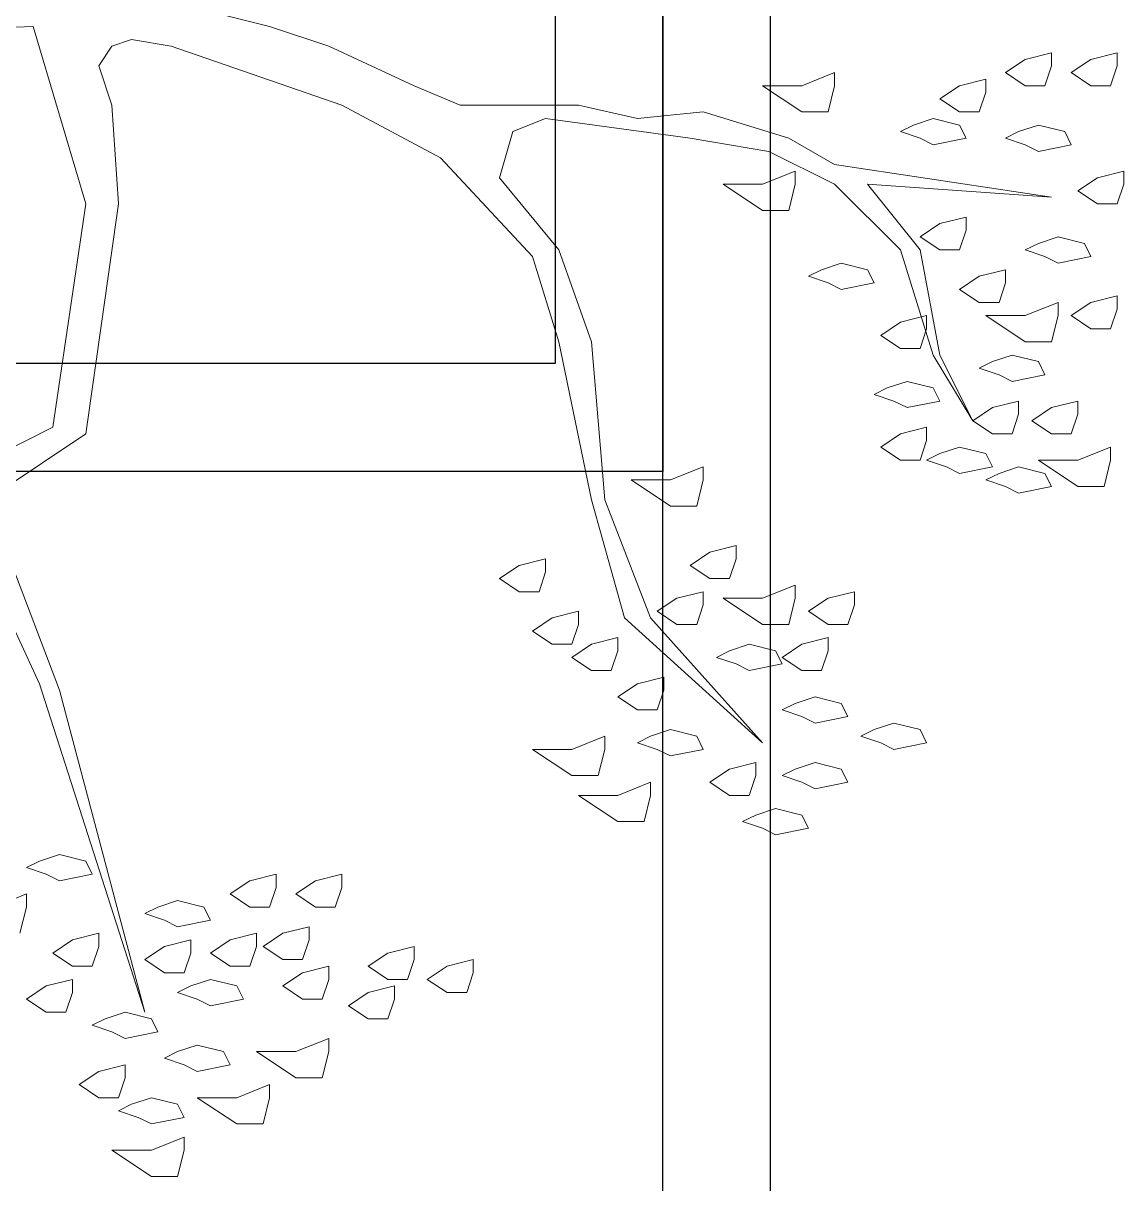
# Model space of a CAD drawing. Header units: millimetres. Extents: x 2667 to 2848, y -1 to 1765.
# Drawn here: x 2702.163 to 2703.188, y 1759.844 to 1760.925 of the extents above; entities that cross this region are included whole.
import ezdxf

# ---------------------------------------------------------------- set-up
doc = ezdxf.new("R2010")
doc.units = ezdxf.units.MM
doc.layers.add('PROIEZIONI', color=145, linetype='Continuous')
doc.layers.add('VEGETACION', color=84, linetype='Continuous', lineweight=15)

msp = doc.modelspace()

# ---------------------------------------------------------------- linework, layer by layer
for p, q in [((2702.7585, 1761.5071), (2702.7585, 1760.5071)), ((2702.6579, 1761.4071), (2702.6579, 1760.6078)), ((2702.6579, 1760.6078), (2702.0585, 1760.6078)), ((2702.7585, 1760.5071), (2702.0585, 1760.5071))]:
    msp.add_line(p, q)
at = {"layer": 'PROIEZIONI'}
for p, q in [((2702.7585, 1752.0676), (2702.7585, 1761.5071)), ((2702.8585, 1752.0676), (2702.8585, 1761.5071))]:
    msp.add_line(p, q, dxfattribs=at)
at = {"layer": 'VEGETACION'}
for p, q in [((2702.392, 1760.9217), (2702.3186, 1760.9401)), ((2701.9881, 1760.9156), (2702.1717, 1760.9217)), ((2702.1717, 1760.9217), (2702.2207, 1760.7565)), ((2702.4471, 1760.9034), (2702.392, 1760.9217)), ((2702.2451, 1760.9034), (2702.2635, 1760.9095)), ((2702.2635, 1760.9095), (2702.3002, 1760.9034)), ((2702.2329, 1760.885), (2702.2451, 1760.9034)), ((2702.3002, 1760.9034), (2702.4594, 1760.8483)), ((2702.5267, 1760.8666), (2702.4471, 1760.9034)), ((2703.0959, 1760.8911), (2703.1204, 1760.8972)), ((2703.1204, 1760.8972), (2703.1204, 1760.885)), ((2703.1571, 1760.8911), (2703.1816, 1760.8972)), ((2703.1816, 1760.8972), (2703.1816, 1760.885)), ((2702.2451, 1760.8483), (2702.2329, 1760.885)), ((2703.0776, 1760.8789), (2703.0959, 1760.8911)), ((2703.1204, 1760.885), (2703.1143, 1760.8666)), ((2703.1388, 1760.8789), (2703.1571, 1760.8911)), ((2703.1816, 1760.885), (2703.1755, 1760.8666)), ((2702.8878, 1760.8666), (2702.9184, 1760.8789)), ((2702.9184, 1760.8789), (2702.9184, 1760.8666)), ((2703.0347, 1760.8666), (2703.0592, 1760.8727)), ((2703.0592, 1760.8727), (2703.0592, 1760.8605)), ((2703.0959, 1760.8666), (2703.0776, 1760.8789)), ((2703.1571, 1760.8666), (2703.1388, 1760.8789)), ((2702.5695, 1760.8483), (2702.5267, 1760.8666)), ((2702.8511, 1760.8666), (2702.8878, 1760.8666)), ((2702.8878, 1760.8421), (2702.8511, 1760.8666)), ((2702.9184, 1760.8666), (2702.9123, 1760.8421)), ((2703.0164, 1760.8544), (2703.0347, 1760.8666)), ((2703.0592, 1760.8605), (2703.0531, 1760.8421)), ((2703.1143, 1760.8666), (2703.0959, 1760.8666)), ((2703.1755, 1760.8666), (2703.1571, 1760.8666)), ((2703.0347, 1760.8421), (2703.0164, 1760.8544)), ((2702.2513, 1760.7565), (2702.2451, 1760.8483)), ((2702.4594, 1760.8483), (2702.5512, 1760.7993)), ((2702.6185, 1760.8483), (2702.5695, 1760.8483)), ((2702.6797, 1760.8483), (2702.6185, 1760.8483)), ((2702.7348, 1760.836), (2702.6797, 1760.8483)), ((2702.796, 1760.8421), (2702.7348, 1760.836)), ((2702.8756, 1760.8177), (2702.796, 1760.8421)), ((2702.9123, 1760.8421), (2702.8878, 1760.8421)), ((2703.0531, 1760.8421), (2703.0347, 1760.8421)), ((2702.6185, 1760.8238), (2702.6491, 1760.836)), ((2702.6491, 1760.836), (2702.7838, 1760.8177)), ((2702.9919, 1760.8299), (2702.9796, 1760.8238)), ((2703.0102, 1760.836), (2702.9919, 1760.8299)), ((2703.0347, 1760.8299), (2703.0102, 1760.836)), ((2703.0408, 1760.8177), (2703.0347, 1760.8299)), ((2703.1082, 1760.8299), (2703.0898, 1760.8238)), ((2703.1327, 1760.8238), (2703.1082, 1760.8299)), ((2702.6063, 1760.7809), (2702.6185, 1760.8238)), ((2702.7838, 1760.8177), (2702.8572, 1760.8054)), ((2702.9184, 1760.7932), (2702.8756, 1760.8177)), ((2702.9796, 1760.8238), (2702.998, 1760.8177)), ((2702.998, 1760.8177), (2703.0102, 1760.8115)), ((2703.0102, 1760.8115), (2703.0408, 1760.8177)), ((2703.0898, 1760.8238), (2703.0776, 1760.8177)), ((2703.0776, 1760.8177), (2703.0959, 1760.8115)), ((2703.1388, 1760.8115), (2703.1327, 1760.8238)), ((2703.0959, 1760.8115), (2703.1082, 1760.8054)), ((2703.1082, 1760.8054), (2703.1388, 1760.8115)), ((2702.5512, 1760.7993), (2702.6369, 1760.7075)), ((2702.8572, 1760.8054), (2702.9184, 1760.7748)), ((2702.8511, 1760.7748), (2702.8817, 1760.7871)), ((2702.8817, 1760.7871), (2702.8817, 1760.7748)), ((2703.1204, 1760.7626), (2702.9184, 1760.7932)), ((2703.1633, 1760.7809), (2703.1877, 1760.7871)), ((2703.1877, 1760.7871), (2703.1877, 1760.7748)), ((2702.6614, 1760.7136), (2702.6063, 1760.7809)), ((2702.8511, 1760.7503), (2702.8144, 1760.7748)), ((2702.8144, 1760.7748), (2702.8511, 1760.7748)), ((2702.8817, 1760.7748), (2702.8756, 1760.7503)), ((2702.9184, 1760.7748), (2702.9796, 1760.7136)), ((2702.949, 1760.7748), (2703.1204, 1760.7626)), ((2702.998, 1760.7136), (2702.949, 1760.7748)), ((2703.1449, 1760.7687), (2703.1633, 1760.7809)), ((2703.1877, 1760.7748), (2703.1816, 1760.7565)), ((2703.1633, 1760.7565), (2703.1449, 1760.7687)), ((2702.2207, 1760.7565), (2702.1901, 1760.5484)), ((2702.2207, 1760.5422), (2702.2513, 1760.7565)), ((2703.1816, 1760.7565), (2703.1633, 1760.7565)), ((2702.8756, 1760.7503), (2702.8511, 1760.7503)), ((2703.0164, 1760.7381), (2703.0408, 1760.7442)), ((2703.0408, 1760.7442), (2703.0408, 1760.732)), ((2702.998, 1760.7259), (2703.0164, 1760.7381)), ((2703.0408, 1760.732), (2703.0347, 1760.7136)), ((2703.0164, 1760.7136), (2702.998, 1760.7259)), ((2703.1082, 1760.7197), (2703.0959, 1760.7136)), ((2703.1265, 1760.7259), (2703.1082, 1760.7197)), ((2703.151, 1760.7197), (2703.1265, 1760.7259)), ((2703.1571, 1760.7075), (2703.151, 1760.7197)), ((2702.692, 1760.6279), (2702.6614, 1760.7136)), ((2702.9796, 1760.7136), (2703.0102, 1760.6157)), ((2703.0164, 1760.6157), (2702.998, 1760.7136)), ((2703.0347, 1760.7136), (2703.0164, 1760.7136)), ((2703.0959, 1760.7136), (2703.1143, 1760.7075)), ((2702.6369, 1760.7075), (2702.6614, 1760.6279)), ((2702.9246, 1760.7014), (2702.9062, 1760.6952)), ((2702.949, 1760.6952), (2702.9246, 1760.7014)), ((2703.1143, 1760.7075), (2703.1265, 1760.7014)), ((2703.1265, 1760.7014), (2703.1571, 1760.7075)), ((2702.9062, 1760.6952), (2702.8939, 1760.6891)), ((2702.8939, 1760.6891), (2702.9123, 1760.683)), ((2702.9552, 1760.683), (2702.949, 1760.6952)), ((2703.0347, 1760.6769), (2703.0531, 1760.6891)), ((2703.0531, 1760.6891), (2703.0776, 1760.6952)), ((2703.0776, 1760.6952), (2703.0776, 1760.683)), ((2702.9123, 1760.683), (2702.9246, 1760.6769)), ((2702.9246, 1760.6769), (2702.9552, 1760.683)), ((2703.0531, 1760.6646), (2703.0347, 1760.6769)), ((2703.0776, 1760.683), (2703.0715, 1760.6646)), ((2703.1571, 1760.6646), (2703.1816, 1760.6708)), ((2703.1816, 1760.6708), (2703.1816, 1760.6585)), ((2703.0715, 1760.6646), (2703.0531, 1760.6646)), ((2703.0959, 1760.6524), (2703.1265, 1760.6646)), ((2703.1265, 1760.6646), (2703.1265, 1760.6524)), ((2703.1388, 1760.6524), (2703.1571, 1760.6646)), ((2703.1816, 1760.6585), (2703.1755, 1760.6402)), ((2702.9613, 1760.634), (2702.9796, 1760.6463)), ((2702.9796, 1760.6463), (2703.0041, 1760.6524)), ((2703.0041, 1760.6524), (2703.0041, 1760.6402)), ((2703.0592, 1760.6524), (2703.0959, 1760.6524)), ((2703.0959, 1760.6279), (2703.0592, 1760.6524)), ((2703.1265, 1760.6524), (2703.1204, 1760.6279)), ((2703.1571, 1760.6402), (2703.1388, 1760.6524)), ((2702.9796, 1760.6218), (2702.9613, 1760.634)), ((2703.0041, 1760.6402), (2702.998, 1760.6218)), ((2703.1755, 1760.6402), (2703.1571, 1760.6402)), ((2702.6614, 1760.6279), (2702.692, 1760.481)), ((2702.7042, 1760.481), (2702.692, 1760.6279)), ((2703.1204, 1760.6279), (2703.0959, 1760.6279)), ((2702.998, 1760.6218), (2702.9796, 1760.6218)), ((2703.0102, 1760.6157), (2703.047, 1760.5545)), ((2703.047, 1760.5545), (2703.0164, 1760.6157)), ((2703.0837, 1760.6157), (2703.0653, 1760.6096)), ((2703.1082, 1760.6096), (2703.0837, 1760.6157)), ((2703.0653, 1760.6096), (2703.0531, 1760.6034)), ((2703.0531, 1760.6034), (2703.0715, 1760.5973)), ((2703.1143, 1760.5973), (2703.1082, 1760.6096)), ((2702.9858, 1760.5912), (2702.9674, 1760.5851)), ((2703.0102, 1760.5851), (2702.9858, 1760.5912)), ((2703.0715, 1760.5973), (2703.0837, 1760.5912)), ((2703.0837, 1760.5912), (2703.1143, 1760.5973)), ((2702.9674, 1760.5851), (2702.9552, 1760.579)), ((2703.0164, 1760.5728), (2703.0102, 1760.5851)), ((2702.9552, 1760.579), (2702.9735, 1760.5728)), ((2702.9735, 1760.5728), (2702.9858, 1760.5667)), ((2702.9858, 1760.5667), (2703.0164, 1760.5728)), ((2703.0653, 1760.5667), (2703.0898, 1760.5728)), ((2703.0898, 1760.5728), (2703.0898, 1760.5606)), ((2703.1204, 1760.5667), (2703.1449, 1760.5728)), ((2703.1449, 1760.5728), (2703.1449, 1760.5606)), ((2703.047, 1760.5545), (2703.0653, 1760.5667)), ((2703.0898, 1760.5606), (2703.0837, 1760.5422)), ((2703.1021, 1760.5545), (2703.1204, 1760.5667)), ((2703.1449, 1760.5606), (2703.1388, 1760.5422)), ((2702.1901, 1760.5484), (2702.0921, 1760.4994)), ((2702.9796, 1760.5422), (2703.0041, 1760.5484)), ((2703.0041, 1760.5484), (2703.0041, 1760.5361)), ((2703.0653, 1760.5422), (2703.047, 1760.5545)), ((2703.1204, 1760.5422), (2703.1021, 1760.5545)), ((2702.1288, 1760.481), (2702.2207, 1760.5422)), ((2702.9613, 1760.53), (2702.9796, 1760.5422)), ((2703.0041, 1760.5361), (2702.998, 1760.5177)), ((2703.0837, 1760.5422), (2703.0653, 1760.5422)), ((2703.1388, 1760.5422), (2703.1204, 1760.5422)), ((2702.9796, 1760.5177), (2702.9613, 1760.53)), ((2703.0347, 1760.53), (2703.0164, 1760.5239)), ((2703.0592, 1760.5239), (2703.0347, 1760.53)), ((2703.1449, 1760.5177), (2703.1755, 1760.53)), ((2703.1755, 1760.53), (2703.1755, 1760.5177)), ((2702.998, 1760.5177), (2702.9796, 1760.5177)), ((2703.0164, 1760.5239), (2703.0041, 1760.5177)), ((2703.0041, 1760.5177), (2703.0225, 1760.5116)), ((2703.0653, 1760.5116), (2703.0592, 1760.5239)), ((2703.1082, 1760.5177), (2703.1449, 1760.5177)), ((2703.1449, 1760.4933), (2703.1082, 1760.5177)), ((2703.1755, 1760.5177), (2703.1694, 1760.4933)), ((2702.7654, 1760.4994), (2702.796, 1760.5116)), ((2702.796, 1760.5116), (2702.796, 1760.4994)), ((2703.0225, 1760.5116), (2703.0347, 1760.5055)), ((2703.0347, 1760.5055), (2703.0653, 1760.5116)), ((2703.0715, 1760.5055), (2703.0592, 1760.4994)), ((2703.0898, 1760.5116), (2703.0715, 1760.5055)), ((2703.1143, 1760.5055), (2703.0898, 1760.5116)), ((2703.1204, 1760.4933), (2703.1143, 1760.5055)), ((2702.7287, 1760.4994), (2702.7654, 1760.4994)), ((2702.7654, 1760.4749), (2702.7287, 1760.4994)), ((2702.796, 1760.4994), (2702.7899, 1760.4749)), ((2703.0592, 1760.4994), (2703.0776, 1760.4933)), ((2703.0776, 1760.4933), (2703.0898, 1760.4871)), ((2703.0898, 1760.4871), (2703.1204, 1760.4933)), ((2703.1694, 1760.4933), (2703.1449, 1760.4933)), ((2702.0982, 1760.481), (2702.1778, 1760.3096)), ((2702.1962, 1760.3035), (2702.1288, 1760.481)), ((2702.692, 1760.481), (2702.7226, 1760.3709)), ((2702.747, 1760.3709), (2702.7042, 1760.481)), ((2702.7899, 1760.4749), (2702.7654, 1760.4749)), ((2702.7838, 1760.4198), (2702.8021, 1760.4321)), ((2702.8021, 1760.4321), (2702.8266, 1760.4382)), ((2702.8266, 1760.4382), (2702.8266, 1760.4259)), ((2702.6063, 1760.4076), (2702.6246, 1760.4198)), ((2702.6246, 1760.4198), (2702.6491, 1760.4259)), ((2702.6491, 1760.4259), (2702.6491, 1760.4137)), ((2702.8021, 1760.4076), (2702.7838, 1760.4198)), ((2702.8266, 1760.4259), (2702.8205, 1760.4076)), ((2702.6246, 1760.3953), (2702.6063, 1760.4076)), ((2702.6491, 1760.4137), (2702.643, 1760.3953)), ((2702.8205, 1760.4076), (2702.8021, 1760.4076)), ((2702.8511, 1760.3892), (2702.8817, 1760.4015)), ((2702.8817, 1760.4015), (2702.8817, 1760.3892)), ((2702.643, 1760.3953), (2702.6246, 1760.3953)), ((2702.7532, 1760.377), (2702.7715, 1760.3892)), ((2702.7715, 1760.3892), (2702.796, 1760.3953)), ((2702.796, 1760.3953), (2702.796, 1760.3831)), ((2702.8511, 1760.3647), (2702.8144, 1760.3892)), ((2702.8144, 1760.3892), (2702.8511, 1760.3892)), ((2702.8817, 1760.3892), (2702.8756, 1760.3647)), ((2702.8939, 1760.377), (2702.9123, 1760.3892)), ((2702.9123, 1760.3892), (2702.9368, 1760.3953)), ((2702.9368, 1760.3953), (2702.9368, 1760.3831)), ((2702.6552, 1760.3709), (2702.6797, 1760.377)), ((2702.6797, 1760.377), (2702.6797, 1760.3647)), ((2702.7715, 1760.3647), (2702.7532, 1760.377)), ((2702.796, 1760.3831), (2702.7899, 1760.3647)), ((2702.9123, 1760.3647), (2702.8939, 1760.377)), ((2702.9368, 1760.3831), (2702.9307, 1760.3647)), ((2702.6369, 1760.3586), (2702.6552, 1760.3709)), ((2702.6797, 1760.3647), (2702.6736, 1760.3464)), ((2702.7226, 1760.3709), (2702.8511, 1760.2546)), ((2702.8511, 1760.2546), (2702.747, 1760.3709)), ((2702.7899, 1760.3647), (2702.7715, 1760.3647)), ((2702.8756, 1760.3647), (2702.8511, 1760.3647)), ((2702.9307, 1760.3647), (2702.9123, 1760.3647)), ((2702.6552, 1760.3464), (2702.6369, 1760.3586)), ((2702.692, 1760.3464), (2702.7164, 1760.3525)), ((2702.7164, 1760.3525), (2702.7164, 1760.3402)), ((2702.8878, 1760.3464), (2702.9123, 1760.3525)), ((2702.9123, 1760.3525), (2702.9123, 1760.3402)), ((2702.6736, 1760.3464), (2702.6552, 1760.3464)), ((2702.6736, 1760.3341), (2702.692, 1760.3464)), ((2702.8389, 1760.3464), (2702.8205, 1760.3402)), ((2702.8633, 1760.3402), (2702.8389, 1760.3464)), ((2702.8695, 1760.3341), (2702.8878, 1760.3464)), ((2702.692, 1760.3219), (2702.6736, 1760.3341)), ((2702.7164, 1760.3402), (2702.7103, 1760.3219)), ((2702.8205, 1760.3402), (2702.8083, 1760.3341)), ((2702.8083, 1760.3341), (2702.8266, 1760.328)), ((2702.8695, 1760.328), (2702.8633, 1760.3402)), ((2702.8878, 1760.3219), (2702.8695, 1760.3341)), ((2702.9123, 1760.3402), (2702.9062, 1760.3219)), ((2702.7103, 1760.3219), (2702.692, 1760.3219)), ((2702.8266, 1760.328), (2702.8389, 1760.3219)), ((2702.8389, 1760.3219), (2702.8695, 1760.328)), ((2702.9062, 1760.3219), (2702.8878, 1760.3219)), ((2702.1778, 1760.3096), (2702.2757, 1760.0036)), ((2702.7164, 1760.2974), (2702.7348, 1760.3096)), ((2702.7348, 1760.3096), (2702.7593, 1760.3158)), ((2702.7593, 1760.3158), (2702.7593, 1760.3035)), ((2702.2757, 1760.0036), (2702.1962, 1760.3035)), ((2702.7593, 1760.3035), (2702.7532, 1760.2852)), ((2702.7348, 1760.2852), (2702.7164, 1760.2974)), ((2702.8817, 1760.2913), (2702.8695, 1760.2852)), ((2702.9001, 1760.2974), (2702.8817, 1760.2913)), ((2702.9246, 1760.2913), (2702.9001, 1760.2974)), ((2702.9307, 1760.279), (2702.9246, 1760.2913)), ((2702.7532, 1760.2852), (2702.7348, 1760.2852)), ((2702.8695, 1760.2852), (2702.8878, 1760.279)), ((2702.8878, 1760.279), (2702.9001, 1760.2729)), ((2702.9001, 1760.2729), (2702.9307, 1760.279)), ((2702.7654, 1760.2668), (2702.747, 1760.2607)), ((2702.7899, 1760.2607), (2702.7654, 1760.2668)), ((2702.9552, 1760.2668), (2702.9429, 1760.2607)), ((2702.9735, 1760.2729), (2702.9552, 1760.2668)), ((2702.998, 1760.2668), (2702.9735, 1760.2729)), ((2703.0041, 1760.2546), (2702.998, 1760.2668)), ((2702.6736, 1760.2484), (2702.7042, 1760.2607)), ((2702.7042, 1760.2607), (2702.7042, 1760.2484)), ((2702.747, 1760.2607), (2702.7348, 1760.2546)), ((2702.796, 1760.2484), (2702.7899, 1760.2607)), ((2702.9429, 1760.2607), (2702.9613, 1760.2546)), ((2702.6369, 1760.2484), (2702.6736, 1760.2484)), ((2702.6736, 1760.224), (2702.6369, 1760.2484)), ((2702.7042, 1760.2484), (2702.6981, 1760.224)), ((2702.7348, 1760.2546), (2702.7532, 1760.2484)), ((2702.7532, 1760.2484), (2702.7654, 1760.2423)), ((2702.7654, 1760.2423), (2702.796, 1760.2484)), ((2702.9613, 1760.2546), (2702.9735, 1760.2484)), ((2702.9735, 1760.2484), (2703.0041, 1760.2546)), ((2702.8205, 1760.2301), (2702.845, 1760.2362)), ((2702.845, 1760.2362), (2702.845, 1760.224)), ((2702.9001, 1760.2362), (2702.8817, 1760.2301)), ((2702.9246, 1760.2301), (2702.9001, 1760.2362)), ((2702.6981, 1760.224), (2702.6736, 1760.224)), ((2702.8021, 1760.2178), (2702.8205, 1760.2301)), ((2702.845, 1760.224), (2702.8389, 1760.2056)), ((2702.8817, 1760.2301), (2702.8695, 1760.224)), ((2702.8695, 1760.224), (2702.8878, 1760.2178)), ((2702.9307, 1760.2178), (2702.9246, 1760.2301)), ((2702.7164, 1760.2056), (2702.747, 1760.2178)), ((2702.747, 1760.2178), (2702.747, 1760.2056)), ((2702.8205, 1760.2056), (2702.8021, 1760.2178)), ((2702.8878, 1760.2178), (2702.9001, 1760.2117)), ((2702.9001, 1760.2117), (2702.9307, 1760.2178)), ((2702.6797, 1760.2056), (2702.7164, 1760.2056)), ((2702.7164, 1760.1811), (2702.6797, 1760.2056)), ((2702.747, 1760.2056), (2702.7409, 1760.1811)), ((2702.8389, 1760.2056), (2702.8205, 1760.2056)), ((2702.8633, 1760.1934), (2702.845, 1760.1872)), ((2702.8878, 1760.1872), (2702.8633, 1760.1934)), ((2702.7409, 1760.1811), (2702.7164, 1760.1811)), ((2702.845, 1760.1872), (2702.8327, 1760.1811)), ((2702.8327, 1760.1811), (2702.8511, 1760.175)), ((2702.8939, 1760.175), (2702.8878, 1760.1872)), ((2702.8511, 1760.175), (2702.8633, 1760.1689)), ((2702.8633, 1760.1689), (2702.8939, 1760.175)), ((2702.1962, 1760.1505), (2702.1778, 1760.1444)), ((2702.2207, 1760.1444), (2702.1962, 1760.1505)), ((2702.1778, 1760.1444), (2702.1656, 1760.1383)), ((2702.1656, 1760.1383), (2702.1839, 1760.1321)), ((2702.2268, 1760.1321), (2702.2207, 1760.1444)), ((2702.1839, 1760.1321), (2702.1962, 1760.126)), ((2702.1962, 1760.126), (2702.2268, 1760.1321)), ((2702.3553, 1760.1138), (2702.3737, 1760.126)), ((2702.3737, 1760.126), (2702.3982, 1760.1321)), ((2702.3982, 1760.1321), (2702.3982, 1760.1199)), ((2702.4165, 1760.1138), (2702.4349, 1760.126)), ((2702.4349, 1760.126), (2702.4594, 1760.1321)), ((2702.4594, 1760.1321), (2702.4594, 1760.1199)), ((2702.3982, 1760.1199), (2702.392, 1760.1015)), ((2702.4594, 1760.1199), (2702.4532, 1760.1015)), ((2702.135, 1760.1015), (2702.1656, 1760.1138)), ((2702.1656, 1760.1138), (2702.1656, 1760.1015)), ((2702.3063, 1760.1077), (2702.288, 1760.1015)), ((2702.3308, 1760.1015), (2702.3063, 1760.1077)), ((2702.3737, 1760.1015), (2702.3553, 1760.1138)), ((2702.4349, 1760.1015), (2702.4165, 1760.1138)), ((2702.1656, 1760.1015), (2702.1594, 1760.0771)), ((2702.288, 1760.1015), (2702.2757, 1760.0954)), ((2702.2757, 1760.0954), (2702.2941, 1760.0893)), ((2702.337, 1760.0893), (2702.3308, 1760.1015)), ((2702.392, 1760.1015), (2702.3737, 1760.1015)), ((2702.4532, 1760.1015), (2702.4349, 1760.1015)), ((2702.2941, 1760.0893), (2702.3063, 1760.0832)), ((2702.3063, 1760.0832), (2702.337, 1760.0893)), ((2702.4043, 1760.0771), (2702.4288, 1760.0832)), ((2702.4288, 1760.0832), (2702.4288, 1760.0709)), ((2702.2084, 1760.0709), (2702.2329, 1760.0771)), ((2702.2329, 1760.0771), (2702.2329, 1760.0648)), ((2702.3553, 1760.0709), (2702.3798, 1760.0771)), ((2702.3798, 1760.0771), (2702.3798, 1760.0648)), ((2702.3859, 1760.0648), (2702.4043, 1760.0771)), ((2702.1901, 1760.0587), (2702.2084, 1760.0709)), ((2702.2329, 1760.0648), (2702.2268, 1760.0465)), ((2702.2757, 1760.0526), (2702.2941, 1760.0648)), ((2702.2941, 1760.0648), (2702.3186, 1760.0709)), ((2702.3186, 1760.0709), (2702.3186, 1760.0587)), ((2702.337, 1760.0587), (2702.3553, 1760.0709)), ((2702.3798, 1760.0648), (2702.3737, 1760.0465)), ((2702.4043, 1760.0526), (2702.3859, 1760.0648)), ((2702.4288, 1760.0709), (2702.4226, 1760.0526)), ((2702.5022, 1760.0587), (2702.5267, 1760.0648)), ((2702.5267, 1760.0648), (2702.5267, 1760.0526)), ((2702.2084, 1760.0465), (2702.1901, 1760.0587)), ((2702.2941, 1760.0403), (2702.2757, 1760.0526)), ((2702.3186, 1760.0587), (2702.3125, 1760.0403)), ((2702.3553, 1760.0465), (2702.337, 1760.0587)), ((2702.4226, 1760.0526), (2702.4043, 1760.0526)), ((2702.4839, 1760.0465), (2702.5022, 1760.0587)), ((2702.5267, 1760.0526), (2702.5206, 1760.0342)), ((2702.5573, 1760.0465), (2702.5818, 1760.0526)), ((2702.5818, 1760.0526), (2702.5818, 1760.0403)), ((2702.2268, 1760.0465), (2702.2084, 1760.0465)), ((2702.3125, 1760.0403), (2702.2941, 1760.0403)), ((2702.3737, 1760.0465), (2702.3553, 1760.0465)), ((2702.4043, 1760.0281), (2702.4226, 1760.0403)), ((2702.4226, 1760.0403), (2702.4471, 1760.0465)), ((2702.4471, 1760.0465), (2702.4471, 1760.0342)), ((2702.5022, 1760.0342), (2702.4839, 1760.0465)), ((2702.5389, 1760.0342), (2702.5573, 1760.0465)), ((2702.5818, 1760.0403), (2702.5757, 1760.022)), ((2702.1656, 1760.0159), (2702.1839, 1760.0281)), ((2702.1839, 1760.0281), (2702.2084, 1760.0342)), ((2702.2084, 1760.0342), (2702.2084, 1760.022)), ((2702.3186, 1760.0281), (2702.3063, 1760.022)), ((2702.337, 1760.0342), (2702.3186, 1760.0281)), ((2702.3614, 1760.0281), (2702.337, 1760.0342)), ((2702.3676, 1760.0159), (2702.3614, 1760.0281)), ((2702.4226, 1760.0159), (2702.4043, 1760.0281)), ((2702.4471, 1760.0342), (2702.441, 1760.0159)), ((2702.4839, 1760.022), (2702.5083, 1760.0281)), ((2702.5206, 1760.0342), (2702.5022, 1760.0342)), ((2702.5083, 1760.0281), (2702.5083, 1760.0159)), ((2702.5573, 1760.022), (2702.5389, 1760.0342)), ((2702.2084, 1760.022), (2702.2023, 1760.0036)), ((2702.3063, 1760.022), (2702.3247, 1760.0159)), ((2702.4655, 1760.0097), (2702.4839, 1760.022)), ((2702.5757, 1760.022), (2702.5573, 1760.022)), ((2702.1839, 1760.0036), (2702.1656, 1760.0159)), ((2702.3247, 1760.0159), (2702.337, 1760.0097)), ((2702.337, 1760.0097), (2702.3676, 1760.0159)), ((2702.441, 1760.0159), (2702.4226, 1760.0159)), ((2702.4839, 1759.9975), (2702.4655, 1760.0097)), ((2702.5083, 1760.0159), (2702.5022, 1759.9975)), ((2702.2023, 1760.0036), (2702.1839, 1760.0036)), ((2702.239, 1759.9975), (2702.2268, 1759.9914)), ((2702.2574, 1760.0036), (2702.239, 1759.9975)), ((2702.2819, 1759.9975), (2702.2574, 1760.0036)), ((2702.288, 1759.9852), (2702.2819, 1759.9975)), ((2702.5022, 1759.9975), (2702.4839, 1759.9975)), ((2702.2268, 1759.9914), (2702.2451, 1759.9852)), ((2702.2451, 1759.9852), (2702.2574, 1759.9791)), ((2702.2574, 1759.9791), (2702.288, 1759.9852)), ((2702.4165, 1759.9669), (2702.4471, 1759.9791)), ((2702.4471, 1759.9791), (2702.4471, 1759.9669)), ((2702.3063, 1759.9669), (2702.2941, 1759.9608)), ((2702.3247, 1759.973), (2702.3063, 1759.9669)), ((2702.3492, 1759.9669), (2702.3247, 1759.973)), ((2702.3553, 1759.9546), (2702.3492, 1759.9669)), ((2702.3798, 1759.9669), (2702.4165, 1759.9669)), ((2702.4165, 1759.9424), (2702.3798, 1759.9669)), ((2702.4471, 1759.9669), (2702.441, 1759.9424)), ((2702.2329, 1759.9485), (2702.2574, 1759.9546)), ((2702.2574, 1759.9546), (2702.2574, 1759.9424)), ((2702.2941, 1759.9608), (2702.3125, 1759.9546)), ((2702.3125, 1759.9546), (2702.3247, 1759.9485)), ((2702.3247, 1759.9485), (2702.3553, 1759.9546)), ((2702.2145, 1759.9363), (2702.2329, 1759.9485)), ((2702.2574, 1759.9424), (2702.2513, 1759.924)), ((2702.441, 1759.9424), (2702.4165, 1759.9424)), ((2702.2329, 1759.924), (2702.2145, 1759.9363)), ((2702.3614, 1759.924), (2702.392, 1759.9363)), ((2702.392, 1759.9363), (2702.392, 1759.924)), ((2702.2513, 1759.924), (2702.2329, 1759.924)), ((2702.2819, 1759.924), (2702.2635, 1759.9179)), ((2702.3063, 1759.9179), (2702.2819, 1759.924)), ((2702.3247, 1759.924), (2702.3614, 1759.924)), ((2702.3614, 1759.8996), (2702.3247, 1759.924)), ((2702.392, 1759.924), (2702.3859, 1759.8996)), ((2702.2635, 1759.9179), (2702.2513, 1759.9118)), ((2702.2513, 1759.9118), (2702.2696, 1759.9057)), ((2702.3125, 1759.9057), (2702.3063, 1759.9179)), ((2702.2696, 1759.9057), (2702.2819, 1759.8996)), ((2702.2819, 1759.8996), (2702.3125, 1759.9057)), ((2702.3859, 1759.8996), (2702.3614, 1759.8996)), ((2702.2819, 1759.8751), (2702.3125, 1759.8873)), ((2702.3125, 1759.8873), (2702.3125, 1759.8751)), ((2702.2451, 1759.8751), (2702.2819, 1759.8751)), ((2702.2819, 1759.8506), (2702.2451, 1759.8751)), ((2702.3125, 1759.8751), (2702.3063, 1759.8506)), ((2702.3063, 1759.8506), (2702.2819, 1759.8506))]:
    msp.add_line(p, q, dxfattribs=at)

doc.saveas('drawing.dxf')
